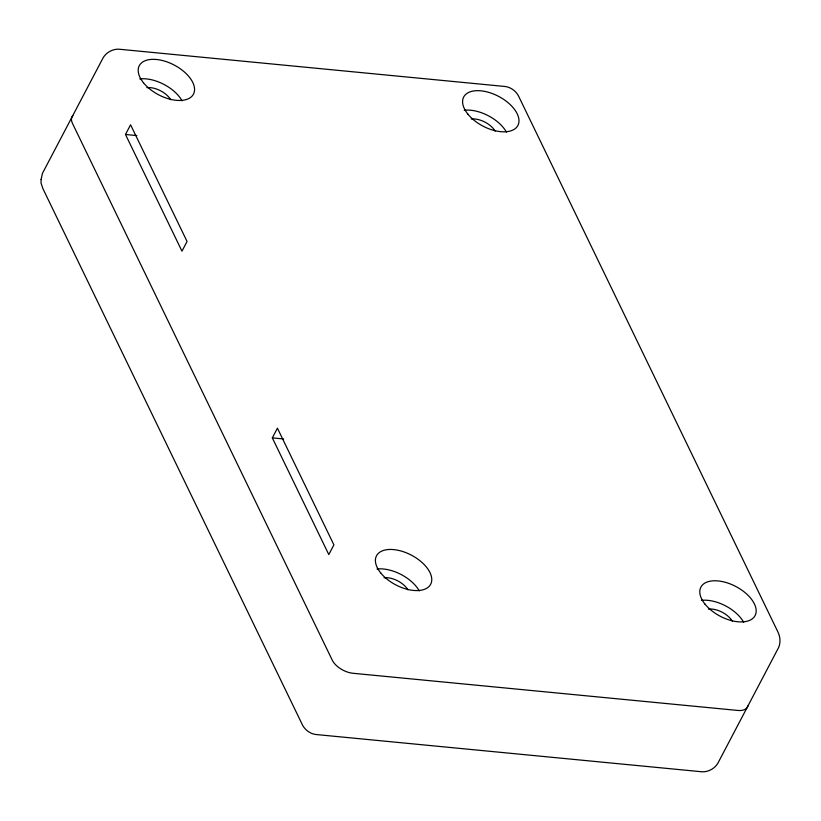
<?xml version="1.0" encoding="UTF-8"?>
<svg xmlns="http://www.w3.org/2000/svg" width="821" height="821" viewBox="0 0 821 821"><rect width="100%" height="100%" fill="white"/><g stroke="black" fill="none" stroke-linecap="round" stroke-linejoin="round"><path stroke-width="1.23" d="M125.49 134.48L130.58 124.782L187.065 241.466L181.964 251.175L125.49 134.48L136.809 135.578M272.326 437.88L277.426 428.172L333.901 544.867L328.8 554.575L272.326 437.88L283.645 438.978M708.441 609.11A17.487 9.595 27.7 0 1 732.332 621.199M384.033 577.779A17.487 9.595 27.7 0 1 407.934 589.858M146.826 87.673A17.487 9.595 27.7 0 1 170.727 99.752M471.233 119.004A17.487 9.595 27.7 0 1 495.135 131.093M701.411 600.377A30.603 16.8 27.7 0 1 743.652 622.246M377.013 569.035A30.603 16.8 27.7 0 1 419.244 590.904M139.806 78.929A30.603 16.8 27.7 0 1 182.046 100.798M464.214 110.271A30.603 16.8 27.7 0 1 506.454 132.14M747.993 705.865A17.487 9.595 27.7 0 1 737.74 710.442L352.979 673.271A17.487 9.595 27.7 0 1 332.248 660.146L72.453 123.366A17.487 9.595 27.7 0 1 72.884 115.535M41.091 179.532L41.05 183.093L42.866 188.573L302.651 725.354C305.638 730.659 311.169 734.374 317.317 734.641L702.078 771.802C709.046 772.089 715.891 767.881 718.775 761.498L778.554 647.636C780.73 642.781 780.299 637.199 778.134 632.427L518.349 95.647C515.362 90.341 509.831 86.626 503.684 86.359L118.922 49.198C111.954 48.911 105.109 53.119 102.225 59.502L42.446 173.364L41.091 179.532M380.636 572.832A30.603 16.8 27.7 0 0 429.239 586.256A30.603 16.8 27.7 0 0 400.864 550.953A30.603 16.8 27.7 0 0 380.636 572.832M143.429 82.726A30.603 16.8 27.7 0 0 192.042 96.149A30.603 16.8 27.7 0 0 163.666 60.846A30.603 16.8 27.7 0 0 143.429 82.726M467.837 114.068A30.603 16.8 27.7 0 0 516.45 127.491A30.603 16.8 27.7 0 0 488.074 92.178A30.603 16.8 27.7 0 0 467.837 114.068M705.034 604.174A30.603 16.8 27.7 0 0 753.647 617.597A30.603 16.8 27.7 0 0 725.271 582.284A30.603 16.8 27.7 0 0 705.034 604.174"/></g></svg>
